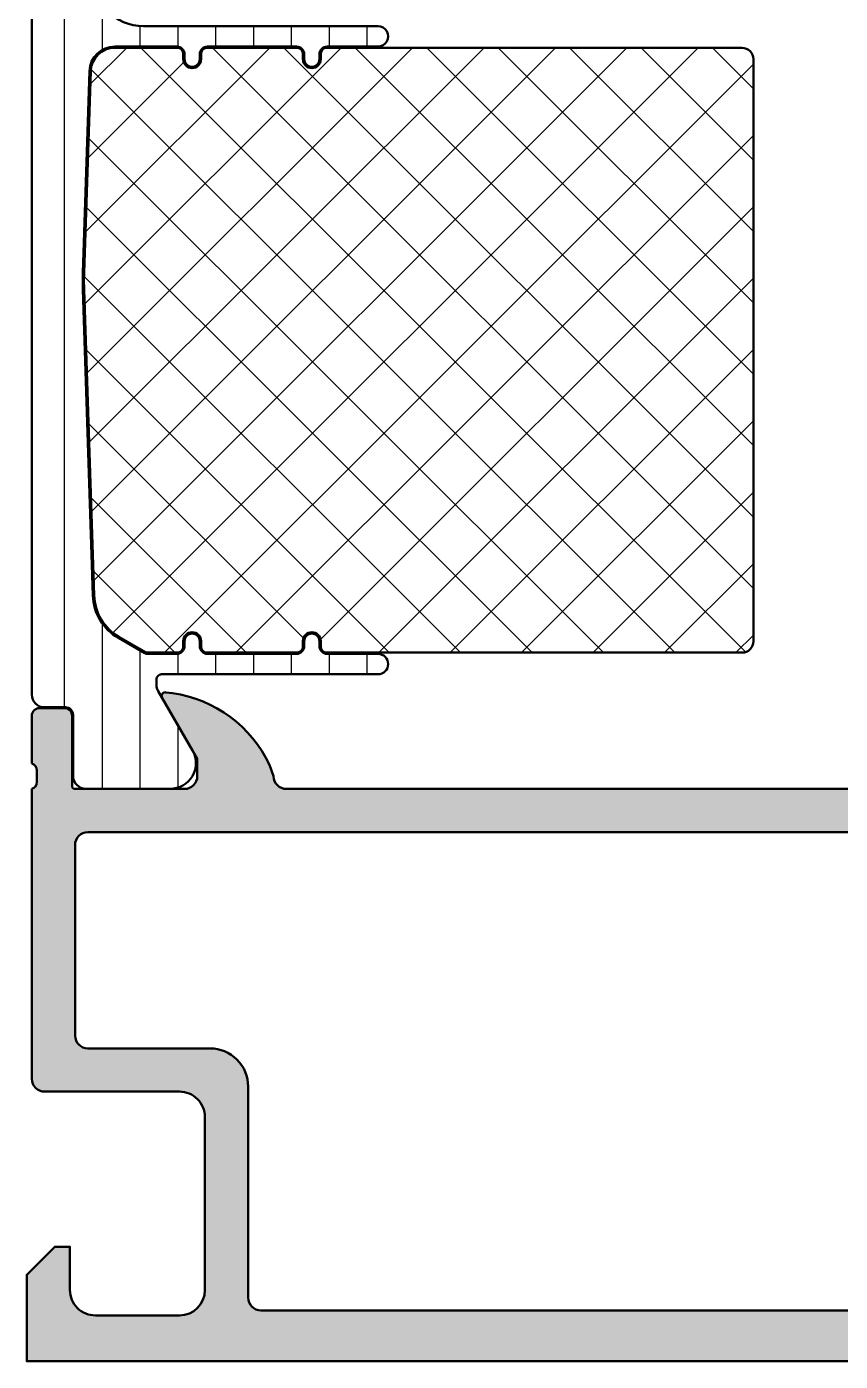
# Model space of a CAD drawing. Extents: x 0 to 69, y 0 to 85.
# Drawn here: x 0 to 32, y 0 to 52.5 of the extents above; entities that cross this region are included whole.
import ezdxf

# ---------------------------------------------------------------- set-up
doc = ezdxf.new("R2010")
doc.units = 0
for name, color, linetype, lineweight in [('0S-Alu contour', 7, 'Continuous', 50), ('0S-Alu hatch', 252, 'Continuous', 25), ('0S-Plastic contour', 254, 'Continuous', 50), ('0S-Plastic hatch', 253, 'Continuous', 25), ('0S-PT contour', 91, 'Continuous', 50), ('0S-PT hatch', 103, 'Continuous', 25)]:
    doc.layers.add(name, color=color, linetype=linetype, lineweight=lineweight)

# ---------------------------------------------------------------- blocks, each defined once
blk = doc.blocks.new('284167__812FB23A_F6F5_4EEF_AFC2_71EA936181B5___5C63BC47_B64E_4699_9EA1_67AF041BB826_')
at = {"layer": '0S-Plastic hatch'}
h = blk.add_hatch(dxfattribs=at)
h.set_pattern_fill('ANSI31', color=256, scale=0.4680000000000001, angle=45, style=0)
h.set_pattern_definition([(90, (0, 0), (-1.4859, 0), [])])
edge = h.paths.add_edge_path()
edge.add_line((0.1999999999999822, 58.79000300000033), (0.2000000000000103, 26.20999700000027))
edge.add_arc((0.7000000000000105, 26.20999700000027), 0.5000000000000002, 180, 270.000000000008)
edge.add_line((0.7000000000000802, 25.70999700000027), (1.520332673257553, 25.70999700000038))
edge.add_ellipse((1.520332673257551, 25.40999700000031), major_axis=(-0.3000000000000718, 0), ratio=1, start_angle=180, end_angle=269.99999999999955, ccw=False)
edge.add_line((1.820332673257621, 25.40999700000037), (1.819998043951454, 23.00999861706407))
edge.add_arc((2.319994021390141, 23.00999597743907), 0.4999959774456546, 179.9996975182267, 270.0003024811965)
edge.add_line((2.319996661015307, 22.51000000000038), (5.635159347831472, 22.51000000000038))
edge.add_arc((5.647036790911347, 23.50992946068531), 0.9999999999998763, 269.3194566383535, 389.9999965993499)
edge.add_line((6.513062224371947, 24.00992940928444), (5.166987283269658, 26.34139991764151))
edge.add_ellipse((5.600000000000028, 26.59139989194104), major_axis=(-0.4999999999999833, 0), ratio=1, start_angle=0, end_angle=29.99999659934292, ccw=False)
edge.add_line((5.100000000000045, 26.59139989194104), (5.100000000000016, 26.81001272908039))
edge.add_ellipse((5.29999999999999, 26.81001272908041), major_axis=(-0.1999999999999744, 0), ratio=1, start_angle=269.9999999999959, end_angle=360, ccw=False)
edge.add_line((5.300000000000005, 27.01001272908038), (13.80000000000003, 27.01001272908033))
edge.add_arc((13.80000000000005, 27.41001272908031), 0.3999999999999879, 269.999999999998, 449.9999999999979)
edge.add_line((13.80000000000006, 27.8100127290803), (11.80000000000012, 27.81001272908034))
edge.add_ellipse((11.80000000000013, 28.11001272908039), major_axis=(-0.3000000000000504, 0), ratio=1, start_angle=0, end_angle=89.99999999999773, ccw=False)
edge.add_line((11.50000000000008, 28.11001272908039), (11.49999999999999, 28.31001272908043))
edge.add_arc((11.20000000000002, 28.31001272908042), 0.2999999999999687, 0, 180)
edge.add_line((10.90000000000005, 28.31001272908042), (10.90000000000014, 28.11001272908052))
edge.add_ellipse((10.59999999999997, 28.11001272908044), major_axis=(-0.3000000000001677, 0), ratio=1, start_angle=90.0000000000133, end_angle=180, ccw=False)
edge.add_line((10.60000000000004, 27.81001272908028), (7.100000000000043, 27.81001272908036))
edge.add_ellipse((7.100000000000056, 28.11001272908038), major_axis=(-0.300000000000022, 0), ratio=1, start_angle=0, end_angle=89.9999999999975, ccw=False)
edge.add_line((6.800000000000032, 28.11001272908039), (6.799999999999919, 28.31001272908042))
edge.add_arc((6.499999999999936, 28.31001272908042), 0.2999999999999829, 0, 180)
edge.add_line((6.199999999999953, 28.31001272908042), (6.200000000000039, 28.11001272908046))
edge.add_ellipse((5.900000000000015, 28.11001272908042), major_axis=(-0.3000000000000238, 0), ratio=1, start_angle=90.00000000000762, end_angle=180, ccw=False)
edge.add_line((5.900000000000055, 27.81001272908039), (4.735898384799607, 27.81001272908042))
edge.add_ellipse((4.735898384799628, 28.0100127287119), major_axis=(-0.1999999996314798, 0), ratio=1, start_angle=59.99999999999358, end_angle=89.99999999999392, ccw=False)
edge.add_line((4.635898384983868, 27.83680764827417), (3.599095901693142, 28.43540571210556))
edge.add_ellipse((4.599095736264163, 30.1674566062674), major_axis=(-1.999999992277228, 0), ratio=1, start_angle=1.7229977105125158, end_angle=60.00000534461287, ccw=False)
edge.add_line((2.600000000000045, 30.10732170492451), (2.205380570036076, 42.13201509160934))
edge.add_ellipse((12.19999999997617, 42.46001272908118), major_axis=(-9.999999999976158, 0), ratio=1, start_angle=-1.879625158993008, end_angle=1.8796251589985786, ccw=False)
edge.add_line((2.205380570036048, 42.78801036655201), (2.463154921354112, 50.72281249282767))
edge.add_ellipse((3.462616864350509, 50.69001272908048), major_axis=(-1.000000000000001, 0), ratio=1, start_angle=269.99999999999915, end_angle=358.12037484100546, ccw=False)
edge.add_line((3.462616864350524, 51.69001272908047), (5.900000000000064, 51.6900127290804))
edge.add_ellipse((5.90000000000007, 51.39001272908043), major_axis=(-0.2999999999999687, 0), ratio=1, start_angle=180, end_angle=270.0000000000012, ccw=False)
edge.add_line((6.200000000000036, 51.39001272908046), (6.200000000000011, 51.19001272908042))
edge.add_arc((6.499999999999994, 51.1900127290804), 0.2999999999999829, 180, 360)
edge.add_line((6.799999999999977, 51.1900127290804), (6.799999999999976, 51.39001272908039))
edge.add_ellipse((7.099999999999927, 51.39001272908041), major_axis=(-0.299999999999951, 0), ratio=1, start_angle=269.99999999999915, end_angle=360, ccw=False)
edge.add_line((7.099999999999932, 51.69001272908036), (10.60000000000019, 51.6900127290804))
edge.add_ellipse((10.6000000000002, 51.39001272908049), major_axis=(-0.299999999999919, 0), ratio=1, start_angle=180, end_angle=270.0000000000017, ccw=False)
edge.add_line((10.90000000000011, 51.39001272908051), (10.90000000000002, 51.19001272908038))
edge.add_arc((11.20000000000002, 51.1900127290804), 0.2999999999999989, 180, 360)
edge.add_line((11.50000000000002, 51.19001272908042), (11.50000000000008, 51.39001272908041))
edge.add_ellipse((11.80000000000006, 51.39001272908044), major_axis=(-0.2999999999999829, 0), ratio=1, start_angle=270.0000000000048, end_angle=360, ccw=False)
edge.add_line((11.80000000000003, 51.69001272908042), (13.80000000000003, 51.6900127290804))
edge.add_arc((13.80000000000003, 52.09001272908039), 0.3999999999999844, 270, 450.0000000000002)
edge.add_line((13.80000000000003, 52.49001272908037), (4.587861412299696, 52.49001272908031))
edge.add_ellipse((4.587861412299666, 54.49001272908034), major_axis=(-2.000000000000021, 0), ratio=1, start_angle=-1.8796251589948838, end_angle=90.0000000000008, ccw=False)
edge.add_line((2.588937526306854, 54.55561225657473), (2.599999999999988, 54.89270375323602))
edge.add_ellipse((4.599095743983444, 54.83256885166102), major_axis=(-2.000000000000051, 0), ratio=1, start_angle=299.9999946553889, end_angle=358.2770022894899, ccw=False)
edge.add_line((3.599095905550959, 56.56461975251099), (4.599999919216252, 57.14249182557688))
edge.add_arc((4.09999999999995, 58.00851727600185), 1.000000000000034, 299.9999946553925, 360)
edge.add_line((5.099999999999985, 58.00851727600186), (5.100000000000049, 58.40860010805972))
edge.add_ellipse((5.600000000000031, 58.40860010805965), major_axis=(-0.4999999999999823, 0), ratio=1, start_angle=330.00000340065606, end_angle=360, ccw=False)
edge.add_line((5.166987283269666, 58.65860008235919), (6.513062224372062, 60.99007059071627))
edge.add_arc((5.64703679091145, 61.49007053931544), 0.9999999999999029, 330.0000034006489, 450.6805433616455)
edge.add_line((5.635159347831592, 62.49000000000038), (2.319996661015187, 62.49000000000038))
edge.add_arc((2.319994021390027, 61.99000402256158), 0.4999959774457751, 89.99969751880425, 180.0003024817733)
edge.add_line((1.81999804395122, 61.99000138293659), (1.820332673257507, 59.59000300000035))
edge.add_ellipse((1.520332673257487, 59.59000300000035), major_axis=(-0.3000000000000196, 0), ratio=1, start_angle=90.00000000001342, end_angle=180, ccw=False)
edge.add_line((1.520332673257557, 59.29000300000033), (0.6999999999999778, 59.29000300000033))
edge.add_arc((0.6999999999999797, 58.79000300000033), 0.5, 90.00000000000021, 180)
at = {"layer": '0S-Plastic contour', "color": 7}
for points in [[(5.635159347831592, 62.49000000000038), (2.319996661015187, 62.49000000000038)], [(1.81999804395122, 61.99000138293659), (1.820332673257507, 59.59000300000035)], [(5.166987283269666, 58.65860008235919), (6.513062224372062, 60.99007059071627)], [(0.1999999999999822, 58.79000300000033), (0.2000000000000103, 26.20999700000027)], [(1.520332673257557, 59.29000300000033), (0.6999999999999778, 59.29000300000033)], [(5.099999999999985, 58.00851727600186), (5.100000000000049, 58.40860010805972)], [(3.599095905550959, 56.56461975251099), (4.599999919216252, 57.14249182557688)], [(2.588937526306854, 54.55561225657473), (2.599999999999988, 54.89270375323602)], [(13.80000000000003, 52.49001272908037), (4.587861412299696, 52.49001272908031)], [(3.462616864350524, 51.69001272908047), (5.900000000000064, 51.6900127290804)], [(7.099999999999932, 51.69001272908036), (10.60000000000019, 51.6900127290804)], [(11.80000000000003, 51.69001272908042), (13.80000000000003, 51.6900127290804)], [(6.200000000000036, 51.39001272908046), (6.200000000000011, 51.19001272908042)], [(6.799999999999977, 51.1900127290804), (6.799999999999976, 51.39001272908039)], [(10.90000000000011, 51.39001272908051), (10.90000000000002, 51.19001272908038)], [(11.50000000000002, 51.19001272908042), (11.50000000000008, 51.39001272908041)], [(2.205380570036048, 42.78801036655201), (2.463154921354112, 50.72281249282767)], [(2.600000000000045, 30.10732170492451), (2.205380570036076, 42.13201509160934)], [(4.635898384983868, 27.83680764827417), (3.599095901693142, 28.43540571210556)], [(6.199999999999953, 28.31001272908042), (6.200000000000039, 28.11001272908046)], [(6.800000000000032, 28.11001272908039), (6.799999999999919, 28.31001272908042)], [(10.90000000000005, 28.31001272908042), (10.90000000000014, 28.11001272908052)], [(11.50000000000008, 28.11001272908039), (11.49999999999999, 28.31001272908043)], [(5.900000000000055, 27.81001272908039), (4.735898384799607, 27.81001272908042)], [(10.60000000000004, 27.81001272908028), (7.100000000000043, 27.81001272908036)], [(13.80000000000006, 27.8100127290803), (11.80000000000012, 27.81001272908034)], [(5.100000000000045, 26.59139989194104), (5.100000000000016, 26.81001272908039)], [(5.300000000000005, 27.01001272908038), (13.80000000000003, 27.01001272908033)], [(6.513062224371947, 24.00992940928444), (5.166987283269658, 26.34139991764151)], [(0.7000000000000802, 25.70999700000027), (1.520332673257553, 25.70999700000038)], [(1.820332673257621, 25.40999700000037), (1.819998043951454, 23.00999861706407)], [(2.319996661015307, 22.51000000000038), (5.635159347831472, 22.51000000000038)]]:
    blk.add_lwpolyline(points, dxfattribs=at)
for centre, radius, start, end in [((2.319994021390027, 61.99000402256158), 0.4999959774457751, 89.99969751880425, 180.0003024817733), ((5.64703679091145, 61.49007053931544), 0.9999999999999029, 330.0000034006489, 90.6805433616455), ((0.6999999999999797, 58.79000300000033), 0.5, 90.00000000000021, 180), ((4.09999999999995, 58.00851727600185), 1.000000000000034, 299.9999946553925, 0), ((13.80000000000003, 52.09001272908039), 0.3999999999999844, 270, 90.00000000000026), ((6.499999999999994, 51.1900127290804), 0.2999999999999829, 180, 0), ((11.20000000000002, 51.1900127290804), 0.2999999999999989, 180, 0), ((6.499999999999936, 28.31001272908042), 0.2999999999999829, 0, 180), ((11.20000000000002, 28.31001272908042), 0.2999999999999687, 0, 180), ((13.80000000000005, 27.41001272908031), 0.3999999999999879, 269.999999999998, 89.99999999999797), ((0.7000000000000105, 26.20999700000027), 0.5000000000000002, 180, 270.000000000008), ((5.647036790911347, 23.50992946068531), 0.9999999999998763, 269.3194566383535, 29.9999965993499), ((2.319994021390141, 23.00999597743907), 0.4999959774456546, 179.9996975182267, 270.0003024811965)]:
    blk.add_arc(centre, radius, start, end, dxfattribs=at)
at = {"layer": '0S-Plastic contour', "color": 7, "extrusion": (0, 0, -1)}
for centre, radius, start, end in [((-1.520332673257487, 59.59000300000035), 0.3000000000000196, 180, 269.9999999999866), ((-5.600000000000031, 58.40860010805965), 0.4999999999999823, 0, 29.99999659934392), ((-4.599095743983444, 54.83256885166102), 2.000000000000051, 1.722997710510139, 60.00000534461111), ((-4.587861412299666, 54.49001272908034), 2.000000000000021, 269.9999999999992, 1.879625158994947), ((-3.462616864350509, 50.69001272908048), 1.000000000000001, 1.879625158994559, 90.00000000000087), ((-5.90000000000007, 51.39001272908043), 0.2999999999999687, 89.99999999999882, 180), ((-7.099999999999927, 51.39001272908041), 0.299999999999951, 0, 90.00000000000087), ((-10.6000000000002, 51.39001272908049), 0.299999999999919, 89.99999999999831, 180), ((-11.80000000000006, 51.39001272908044), 0.2999999999999829, 0, 89.99999999999525), ((-12.19999999997617, 42.46001272908118), 9.999999999976158, 358.1203748410014, 1.879625158993007), ((-4.599095736264163, 30.1674566062674), 1.999999992277228, 299.9999946553871, 358.2770022894875), ((-4.735898384799628, 28.0100127287119), 0.1999999996314798, 270.0000000000061, 300.0000000000064), ((-5.900000000000015, 28.11001272908042), 0.3000000000000238, 180, 269.9999999999924), ((-7.100000000000056, 28.11001272908038), 0.300000000000022, 270.0000000000025, 0), ((-10.59999999999997, 28.11001272908044), 0.3000000000001677, 180, 269.9999999999867), ((-11.80000000000013, 28.11001272908039), 0.3000000000000504, 270.0000000000023, 0), ((-5.29999999999999, 26.81001272908041), 0.1999999999999744, 0, 90.00000000000406), ((-5.600000000000028, 26.59139989194104), 0.4999999999999833, 330.0000034006571, 0), ((-1.520332673257551, 25.40999700000031), 0.3000000000000718, 90.00000000000047, 180)]:
    blk.add_arc(centre, radius, start, end, dxfattribs=at)
blk = doc.blocks.new('371600__4B304D3C_38B2_48B4_8BC9_20EF68F70195_')
at = {"layer": '0S-PT hatch'}
h = blk.add_hatch(dxfattribs=at)
h.set_pattern_fill('ANSI37', color=256, scale=0.625, angle=90, style=0)
h.set_pattern_definition([(135, (0, 0), (-1.403165018917055, -1.403165018917055), []), (225, (0, 0), (1.403165018917055, -1.403165018917055), [])])
edge = h.paths.add_edge_path()
edge.add_ellipse((28.09999999999997, 51.19001272908038), major_axis=(-0.4500000000000242, 0), ratio=1, start_angle=180, end_angle=270.00000000000045, ccw=False)
edge.add_line((28.54999999999999, 51.19001272908037), (28.55000000000002, 28.31001272908039))
edge.add_ellipse((28.10000000000004, 28.31001272908037), major_axis=(-0.4499999999999745, 0), ratio=1, start_angle=90, end_angle=180, ccw=False)
edge.add_line((28.10000000000004, 27.86001272908039), (11.8, 27.86001272908034))
edge.add_ellipse((11.80000000000003, 28.11001272908034), major_axis=(-0.2500000000000071, 0), ratio=1, start_angle=0, end_angle=89.99999999999471, ccw=False)
edge.add_line((11.55000000000002, 28.11001272908034), (11.54999999999999, 28.31001272908039))
edge.add_arc((11.19999999999996, 28.31001272908038), 0.3500000000000263, 0, 180)
edge.add_line((10.84999999999994, 28.31001272908038), (10.85000000000005, 28.11001272908038))
edge.add_ellipse((10.59999999999998, 28.11001272908041), major_axis=(-0.250000000000071, 0), ratio=1, start_angle=89.99999999999432, end_angle=180, ccw=False)
edge.add_line((10.59999999999996, 27.86001272908034), (7.099999999999992, 27.86001272908034))
edge.add_ellipse((7.100000000000015, 28.11001272908038), major_axis=(-0.2500000000000391, 0), ratio=1, start_angle=0, end_angle=89.99999999999471, ccw=False)
edge.add_line((6.849999999999976, 28.11001272908038), (6.850000000000004, 28.31001272908039))
edge.add_arc((6.499999999999979, 28.31001272908038), 0.3500000000000254, 0, 180)
edge.add_line((6.149999999999954, 28.31001272908038), (6.150000000000067, 28.11001272908038))
edge.add_ellipse((5.900000000000022, 28.11001272908044), major_axis=(-0.2500000000000453, 0), ratio=1, start_angle=89.99999999998818, end_angle=180, ccw=False)
edge.add_line((5.899999999999971, 27.86001272908039), (4.735898384799694, 27.86001272908039))
edge.add_ellipse((4.735898387132485, 28.01001273741768), major_axis=(-0.1500000083372903, 0), ratio=1, start_angle=59.99999910894411, end_angle=89.99999910893962, ccw=False)
edge.add_line((4.660898380943594, 27.8801089207961), (3.624095897653839, 28.47870698462683))
edge.add_ellipse((4.599095736264159, 30.16745660626732), major_axis=(-1.949999992277185, 0), ratio=1, start_angle=1.7210023746736738, end_angle=60.00000534460838, ccw=False)
edge.add_line((2.649975352928053, 30.10889295589661), (2.255353667185925, 42.13365507979618))
edge.add_ellipse((12.20025192126273, 42.46001277071421), major_axis=(-9.950251787083648, 0), ratio=1, start_angle=-1.8796724993537168, end_angle=1.8795778186373013, ccw=False)
edge.add_line((2.25535420650241, 42.78638689547912), (2.513128018503844, 50.72117250464025))
edge.add_ellipse((3.462616864350478, 50.69001272908039), major_axis=(-0.9500000000000595, 0), ratio=1, start_angle=269.99999999999864, end_angle=358.12037484100387, ccw=False)
edge.add_line((3.462616864350501, 51.64001272908045), (5.900000000000002, 51.6400127290804))
edge.add_ellipse((5.900000000000011, 51.3900127290804), major_axis=(-0.25, 0), ratio=1, start_angle=180, end_angle=270.00000000000205, ccw=False)
edge.add_line((6.150000000000011, 51.39001272908042), (6.150000000000011, 51.19001272908039))
edge.add_arc((6.499999999999993, 51.1900127290804), 0.3499999999999828, 180, 360)
edge.add_line((6.849999999999976, 51.1900127290804), (6.849999999999976, 51.39001272908037))
edge.add_ellipse((7.099999999999953, 51.39001272908039), major_axis=(-0.2499999999999769, 0), ratio=1, start_angle=269.9999999999986, end_angle=360, ccw=False)
edge.add_line((7.099999999999959, 51.64001272908038), (10.60000000000007, 51.64001272908039))
edge.add_ellipse((10.60000000000008, 51.39001272908041), major_axis=(-0.2499999999999787, 0), ratio=1, start_angle=180, end_angle=270.0000000000008, ccw=False)
edge.add_line((10.85000000000005, 51.39001272908044), (10.85000000000003, 51.1900127290804))
edge.add_arc((11.20000000000001, 51.1900127290804), 0.3499999999999837, 180, 360)
edge.add_line((11.54999999999999, 51.19001272908038), (11.55000000000002, 51.39001272908044))
edge.add_ellipse((11.79999999999996, 51.39001272908045), major_axis=(-0.2499999999999343, 0), ratio=1, start_angle=270.00000000000165, end_angle=360, ccw=False)
edge.add_line((11.79999999999995, 51.64001272908039), (28.09999999999996, 51.6400127290804))
at = {"layer": '0S-PT contour', "color": 7}
for points in [[(3.462616864350501, 51.64001272908045), (5.900000000000002, 51.6400127290804)], [(7.099999999999959, 51.64001272908038), (10.60000000000007, 51.64001272908039)], [(11.79999999999995, 51.64001272908039), (28.09999999999996, 51.6400127290804)], [(6.150000000000011, 51.39001272908042), (6.150000000000011, 51.19001272908039)], [(6.849999999999976, 51.1900127290804), (6.849999999999976, 51.39001272908037)], [(10.85000000000005, 51.39001272908044), (10.85000000000003, 51.1900127290804)], [(11.54999999999999, 51.19001272908038), (11.55000000000002, 51.39001272908044)], [(28.54999999999999, 51.19001272908037), (28.55000000000002, 28.31001272908039)], [(2.25535420650241, 42.78638689547912), (2.513128018503844, 50.72117250464025)], [(2.649975352928053, 30.10889295589661), (2.255353667185925, 42.13365507979618)], [(4.660898380943594, 27.8801089207961), (3.624095897653839, 28.47870698462683)], [(5.899999999999971, 27.86001272908039), (4.735898384799694, 27.86001272908039)], [(6.149999999999954, 28.31001272908038), (6.150000000000067, 28.11001272908038)], [(6.849999999999976, 28.11001272908038), (6.850000000000004, 28.31001272908039)], [(10.59999999999996, 27.86001272908034), (7.099999999999992, 27.86001272908034)], [(10.84999999999994, 28.31001272908038), (10.85000000000005, 28.11001272908038)], [(11.55000000000002, 28.11001272908034), (11.54999999999999, 28.31001272908039)], [(28.10000000000004, 27.86001272908039), (11.8, 27.86001272908034)]]:
    blk.add_lwpolyline(points, dxfattribs=at)
at = {"layer": '0S-PT contour', "color": 7, "extrusion": (0, 0, -1)}
for centre, radius, start, end in [((-3.462616864350478, 50.69001272908039), 0.9500000000000596, 1.87962515899611, 90.00000000000138), ((-5.900000000000011, 51.3900127290804), 0.25, 89.99999999999797, 180), ((-7.099999999999953, 51.39001272908039), 0.2499999999999769, 0, 90.00000000000142), ((-10.60000000000008, 51.39001272908041), 0.2499999999999787, 89.9999999999992, 180), ((-11.79999999999996, 51.39001272908045), 0.2499999999999343, 0, 89.99999999999837), ((-28.09999999999997, 51.19001272908038), 0.4500000000000242, 89.99999999999955, 180), ((-12.20025192126273, 42.46001277071421), 9.950251787083648, 358.1204221813627, 1.879672499353765), ((-4.599095736264159, 30.16745660626732), 1.949999992277185, 299.9999946553916, 358.2789976253263), ((-4.735898387132485, 28.01001273741768), 0.1500000083372903, 270.0000008910604, 300.0000008910559), ((-5.900000000000022, 28.11001272908044), 0.2500000000000453, 180, 270.0000000000118), ((-7.100000000000015, 28.11001272908038), 0.2500000000000391, 270.0000000000053, 0), ((-10.59999999999998, 28.11001272908041), 0.250000000000071, 180, 270.0000000000057), ((-11.80000000000003, 28.11001272908034), 0.2500000000000071, 270.0000000000053, 0), ((-28.10000000000004, 28.31001272908037), 0.4499999999999745, 180, 270)]:
    blk.add_arc(centre, radius, start, end, dxfattribs=at)
at = {"layer": '0S-PT contour', "color": 7}
for centre, radius, start, end in [((6.499999999999993, 51.1900127290804), 0.3499999999999828, 180, 0), ((11.20000000000001, 51.1900127290804), 0.3499999999999837, 180, 0), ((6.499999999999979, 28.31001272908038), 0.3500000000000254, 0, 180), ((11.19999999999996, 28.31001272908038), 0.3500000000000263, 0, 180)]:
    blk.add_arc(centre, radius, start, end, dxfattribs=at)
blk = doc.blocks.new('375470__152AA41E_9CC0_4854_8358_F70D7BEF621F_')
at = {"layer": '0S-Alu hatch'}
h = blk.add_hatch(color=256, dxfattribs=at)
edge = h.paths.add_edge_path()
edge.add_line((0.2000702453613314, 22.50000000000039), (0.1999702453609871, 11.10002365112257))
edge.add_arc((0.7000122070305821, 11.10002365112264), 0.5000419616695951, 180, 270.0000000000212)
edge.add_line((0.7000122070307668, 10.59998168945304), (6.000017144357315, 10.59998168945301))
edge.add_ellipse((6.000022765709799, 9.600021599520472), major_axis=(-0.999960089948345, 0), ratio=1, start_angle=179.9996779077392, end_angle=270.0003220926273, ccw=False)
edge.add_line((6.999982855642343, 9.600015978168244), (7.000017144357599, 2.799992370605821))
edge.add_ellipse((5.999997319787698, 2.800019824750125), major_axis=(-1.000019824946758, 0), ratio=1, start_angle=90.00113584166638, end_angle=179.9984270247563, ccw=False)
edge.add_line((6.00001714435757, 1.799999999999869), (2.700012207031107, 1.800000000000096))
edge.add_ellipse((2.699981135668777, 2.79996892863771), major_axis=(-0.999968929120344, 0), ratio=1, start_angle=-0.001780313160793412, end_angle=90.0017803132414, ccw=False)
edge.add_line((1.700012207031164, 2.800000000000181), (1.700012207030653, 4.500000000000227))
edge.add_line((1.700012207030653, 4.500000000000227), (1.100006103515539, 4.500000000000113))
edge.add_line((1.100006103515539, 4.500000000000113), (-2.558e-13, 3.39999389648463))
edge.add_line((-2.558e-13, 3.39999389648463), (0, 0))
edge.add_line((0, 0), (59.00003896484354, 1.137e-13))
edge.add_arc((59.00003896484352, 10.00000000000013), 10.00000000000002, 270.0000000000001, 360)
edge.add_line((69.00003896484354, 10.00000000000039), (69.00003896484341, 14.50000000000011))
edge.add_arc((68.50005304074023, 14.50001407790396), 0.4999859243013817, 359.9983867455008, 449.9946187137128)
edge.add_line((68.5001, 15.00000000000011), (67.20005117187466, 15.00000000000014))
edge.add_arc((67.20008807066368, 14.49996310121135), 0.5000369001502127, 90.00422797773778, 179.9957720222162)
edge.add_line((66.70005117187489, 14.50000000000045), (66.700051171875, 14.00000000000011))
edge.add_line((66.700051171875, 14.00000000000011), (67.700051171875, 14.00000000000023))
edge.add_line((67.700051171875, 14.00000000000023), (67.70005117187466, 12.4999999999998))
edge.add_ellipse((66.70012533543192, 12.49992583644286), major_axis=(-0.9999258391930624, 0), ratio=1, start_angle=89.99575042603112, end_angle=180.0042495739118, ccw=False)
edge.add_line((66.70005117187486, 11.50000000000011), (62.70008168945301, 11.50000000000011))
edge.add_ellipse((62.70007606790787, 12.49999437845497), major_axis=(-0.999994378470655, 0), ratio=1, start_angle=-0.0003220922610012167, end_angle=90.00032209262167, ccw=False)
edge.add_line((61.70008168945301, 12.50000000000011), (61.70008168945301, 14.00000000000011))
edge.add_line((61.70008168945301, 14.00000000000011), (62.70008168945301, 14.00000000000011))
edge.add_line((62.70008168945301, 14.00000000000011), (62.70008168945301, 14.50000000000011))
edge.add_arc((62.20009200956353, 14.50001032011066), 0.4999896799959879, 359.9988173777201, 450.0011826219631)
edge.add_line((62.20008168945302, 15.00000000000014), (60.90006337890578, 15.00000000000011))
edge.add_arc((60.9000930588769, 14.49997032002924), 0.5000296808517205, 90.0034008722822, 179.9965991277354)
edge.add_line((60.40006337890602, 14.50000000000045), (60.40006337890591, 12.19999980926525))
edge.add_ellipse((59.90004932998143, 12.20001385818973), major_axis=(-0.5000140491218439, 0), ratio=1, start_angle=90.00160984296241, end_angle=179.9983901568687, ccw=False)
edge.add_line((59.90006337890624, 11.69999980926525), (54.5000999999999, 11.69999980926525))
edge.add_ellipse((54.50007693661767, 12.19997674588302), major_axis=(-0.4999769371497197, 0), ratio=1, start_angle=-0.0026429908801901547, end_angle=90.00264299083773, ccw=False)
edge.add_line((54.00009999999989, 12.19999980926548), (54.00005422363236, 19.29999999999995))
edge.add_arc((53.50006948218846, 19.30001525832348), 0.4999847416767267, 359.9982514715724, 450.0000000005577)
edge.add_line((53.50006948218359, 19.80000000000021), (51.500061853022, 19.80000000000012))
edge.add_ellipse((51.50004659493635, 20.29998474173509), major_axis=(-0.4999847419677827, 0), ratio=1, start_angle=0.0008742896432067937, end_angle=90.00174850118037, ccw=False)
edge.add_line((51.00006185302678, 20.29997711235058), (51.00002752301092, 22.50000000000017))
edge.add_ellipse((51.07886396955394, 22.76752059199328), major_axis=(-0.2788950563274182, 0), ratio=1, start_angle=-1.1645893740987958, end_angle=73.5801235805115, ccw=False)
edge.add_line((50.80002652301091, 22.77318899999166), (50.80002652301092, 23.22678299999167))
edge.add_ellipse((51.0788946186541, 23.23244365946872), major_axis=(-0.2789255417371646, 0), ratio=1, start_angle=-73.57540544464138, end_angle=1.1628700728853119, ccw=False)
edge.add_line((51.00002752301091, 23.49998699999167), (51.00002752301091, 25.37999800000017))
edge.add_arc((50.70002752301091, 25.37999800000018), 0.3000000000000043, 0, 89.99999999999864)
edge.add_line((50.70002752301092, 25.67999800000019), (49.72005320396812, 25.67999800000019))
edge.add_arc((49.72005320396812, 25.37999800000017), 0.3000000000000043, 90, 180)
edge.add_line((49.42005320396812, 25.37999800000017), (49.42005320396813, 22.62000000000019))
edge.add_ellipse((49.30005320396811, 22.62000000000019), major_axis=(-0.1200000000000116, 0), ratio=1, start_angle=90.00000000000682, end_angle=180, ccw=False)
edge.add_line((49.30005320396812, 22.50000000000019), (45.0000351524055, 22.50000000000055))
edge.add_ellipse((45.00002483229475, 22.99998967988981), major_axis=(-0.4999896799957605, 0), ratio=1, start_angle=-0.0011826219716795094, end_angle=90.00118262198919, ccw=False)
edge.add_line((44.5000351524055, 23.00000000000004), (44.50003515240527, 23.6999969482436))
edge.add_line((44.50003515240527, 23.6999969482436), (45.8882797813117, 26.10452270507841))
edge.add_arc((45.76131506825, 26.16120419576204), 0.1390425465422557, 335.9423438027909, 446.6072913620088)
edge.add_line((45.76954351422202, 26.3000030517582), (45.72921453472697, 26.29452514648449))
edge.add_line((45.72921453472697, 26.29452514648449), (45.46861730572547, 26.26844787597701))
edge.add_arc((46.18907282517542, 21.32077348803928), 4.999853798318587, 98.28489453358927, 154.8580559001039)
edge.add_line((41.66291509625344, 23.44502258300923), (41.50001533273289, 22.99994584844772))
edge.add_ellipse((41.00000082508732, 23.00001451026535), major_axis=(-0.500014512359868, 0), ratio=1, start_angle=90.00524486563597, end_angle=179.9921321636179, ccw=False)
edge.add_line((41.00004659650281, 22.50000000000044), (10.20005117186932, 22.5000000000005))
edge.add_ellipse((10.20009694328453, 23.00001451026467), major_axis=(-0.5000145123591376, 0), ratio=1, start_angle=0.007867836382104088, end_angle=89.9947551343954, ccw=False)
edge.add_line((9.7000824356397, 22.99994584844696), (9.537182672118917, 23.4450225830083))
edge.add_arc((5.011024943195176, 21.32077348803752), 4.999853798320535, 25.14194409989615, 81.71510546641089)
edge.add_line((5.731480462645407, 26.26844787597717), (5.470883233642396, 26.29452514648483))
edge.add_line((5.470883233642396, 26.29452514648483), (5.430554254149768, 26.30000305175831))
edge.add_arc((5.438782700121752, 26.1612041957622), 0.1390425465422065, 93.39270863797913, 204.0576561971917)
edge.add_line((5.311817987060095, 26.10452270507862), (6.700062615966345, 23.69999694824269))
edge.add_line((6.700062615966345, 23.69999694824269), (6.700062615965947, 23.00000000000027))
edge.add_ellipse((6.200072936076937, 22.99998967988951), major_axis=(-0.4999896799955171, 0), ratio=1, start_angle=89.99881737808067, end_angle=180.0011826222799, ccw=False)
edge.add_line((6.2000626159668, 22.5000000000005), (1.900044564404119, 22.50000000000039))
edge.add_ellipse((1.900044564404126, 22.62000000000039), major_axis=(-0.1200000000000045, 0), ratio=1, start_angle=0, end_angle=89.99999999999687, ccw=False)
edge.add_line((1.780044564404121, 22.62000000000039), (1.780044564404121, 25.37999800000039))
edge.add_arc((1.480044564404117, 25.37999800000038), 0.3000000000000043, 0, 90.00000000000134)
edge.add_line((1.48004456440411, 25.67999800000038), (0.5000702453613286, 25.67999800000038))
edge.add_arc((0.5000702453613357, 25.37999800000038), 0.3000000000000043, 90.00000000000136, 180)
edge.add_line((0.2000702453613314, 25.37999800000038), (0.2000702453613314, 23.49998699999186))
edge.add_ellipse((0.1212031497181637, 23.23244365946892), major_axis=(-0.2789255417371508, 0), ratio=1, start_angle=178.837129927112, end_angle=253.5754054446454, ccw=False)
edge.add_line((0.4000712453613318, 23.22678299999186), (0.4000712453613318, 22.77318899999187))
edge.add_ellipse((0.1212337988182866, 22.7675205919935), major_axis=(-0.2788950563274322, 0), ratio=1, start_angle=106.41987641949251, end_angle=181.1645893740976, ccw=False)
edge = h.paths.add_edge_path()
edge.add_line((1.899999999999607, 12.79998168945343), (1.899999999999778, 20.29999694824267))
edge.add_ellipse((2.399999999999579, 20.29999694824241), major_axis=(-0.4999999999998011, 0), ratio=1, start_angle=269.9999999999642, end_angle=360, ccw=False)
edge.add_line((2.399999999999891, 20.79999694824221), (41.70005880126917, 20.79999694824235))
edge.add_ellipse((41.70006244062558, 20.3000005875984), major_axis=(-0.4999963606572001, 0), ratio=1, start_angle=179.9995829571355, end_angle=270.00041704255926, ccw=False)
edge.add_line((42.20005880126953, 20.29999694824176), (42.20005880126919, 18.79999694825258))
edge.add_arc((42.70007406151353, 18.80001220586716), 0.500015260477127, 180.0017483404038, 269.993880336687)
edge.add_line((42.70002065574672, 18.29999694824212), (43.40005880126364, 18.29999694824232))
edge.add_arc((43.40008932117553, 18.7999664321195), 0.4999694848087021, 269.9965024622571, 360.0078688581631)
edge.add_line((43.90005880126913, 18.80003509667), (43.90005880126913, 20.29999694823155))
edge.add_ellipse((44.4000588015404, 20.29999694824222), major_axis=(-0.5000000002712781, 0), ratio=1, start_angle=269.9982514721895, end_angle=360, ccw=False)
edge.add_line((44.40007406032409, 20.79999694828067), (48.80005880126399, 20.79999694771834))
edge.add_ellipse((48.80008168980172, 20.3000198358435), major_axis=(-0.4999771123987504, 0), ratio=1, start_angle=179.9965027830656, end_angle=270.00262295328923, ccw=False)
edge.add_line((49.3000588012691, 20.29998931826526), (49.30005880126886, 19.59999694821081))
edge.add_arc((50.800051172185, 19.59998931869264), 1.499992370935542, 179.9997085728981, 270.0014571138454)
edge.add_line((50.80008931914225, 18.09999694824216), (51.8000621904678, 18.0999630404259))
edge.add_ellipse((51.80007744962399, 17.59998168901373), major_axis=(-0.4999813516450246, 0), ratio=1, start_angle=179.9965028364244, end_angle=270.0017486357154, ccw=False)
edge.add_line((52.30005880033766, 17.59995117164249), (52.30011220703118, 10.99999675750769))
edge.add_arc((53.29959653564908, 10.99948111010294), 0.9994844616326094, 179.9704403395422, 270.0295596604382)
edge.add_line((53.30011218305347, 9.999996781485036), (65.92829149448792, 9.999999541236605))
edge.add_ellipse((65.92829170458249, 9.000051259628629), major_axis=(-0.9999482816079979, 0), ratio=1, start_angle=171.7867846234639, end_angle=270.0000120381547, ccw=False)
edge.add_ellipse((58.99987952346792, 10.00017239472647), major_axis=(-8.000172394826482, 0), ratio=1, start_angle=90.00028649004298, end_angle=171.7861438457056, ccw=False)
edge.add_line((58.99991952588613, 2), (44.40008168945294, 2))
edge.add_ellipse((44.40006880787672, 2.499987118423888), major_axis=(-0.4999871185898278, 0), ratio=1, start_angle=-0.0014761578452748836, end_angle=90.00147615793247, ccw=False)
edge.add_line((43.90008168945283, 2.499999999999886), (43.90008168945294, 4.000000000000227))
edge.add_arc((43.40009712610983, 4.000015436657029), 0.4999845635814099, 359.9982310347787, 450.0017689651515)
edge.add_line((43.4000816894533, 4.500000000000142), (42.70008168945267, 4.500000000000113))
edge.add_arc((42.70006625279613, 4.00001543665688), 0.4999845635815307, 89.9982310348477, 180.0017689652214)
edge.add_line((42.2000816894529, 4.000000000000142), (42.2000816894529, 2.499999999999545))
edge.add_ellipse((41.70007894789416, 2.499995112180693), major_axis=(-0.500002741582629, 0), ratio=1, start_angle=90.00031415775601, end_angle=180.0005601002396, ccw=False)
edge.add_line((41.7000816894528, 1.999992370605582), (9.200007267641908, 2.000000000000142))
edge.add_ellipse((9.200031408318033, 2.500043214118697), major_axis=(-0.5000432147012775, 0), ratio=1, start_angle=0.0027660786490741884, end_angle=89.99723392135638, ccw=False)
edge.add_line((8.699988194199477, 2.500019073443155), (8.700007267641922, 10.79998168945306))
edge.add_arc((7.200007267642149, 10.79998168945303), 1.499999999999772, 0, 90.0000000000011)
edge.add_line((7.200007267642121, 12.29998168945281), (2.399999999999778, 12.29998168945292))
edge.add_ellipse((2.399999999999948, 12.79998168945326), major_axis=(-0.5000000000003411, 0), ratio=1, start_angle=0, end_angle=89.99999999998039, ccw=False)
at = {"layer": '0S-Alu contour', "color": 7}
for points in [[(5.731480462645407, 26.26844787597717), (5.470883233642396, 26.29452514648483), (5.430554254149768, 26.30000305175831)], [(45.76954351422202, 26.3000030517582), (45.72921453472697, 26.29452514648449), (45.46861730572547, 26.26844787597701)], [(5.311817987060095, 26.10452270507862), (6.700062615966345, 23.69999694824269), (6.700062615965947, 23.00000000000027)], [(44.5000351524055, 23.00000000000004), (44.50003515240527, 23.6999969482436), (45.8882797813117, 26.10452270507841)], [(0.2000702453613314, 25.37999800000038), (0.2000702453613314, 23.49998699999186)], [(1.48004456440411, 25.67999800000038), (0.5000702453613286, 25.67999800000038)], [(1.780044564404121, 22.62000000000039), (1.780044564404121, 25.37999800000039)], [(49.42005320396812, 25.37999800000017), (49.42005320396813, 22.62000000000019)], [(50.70002752301092, 25.67999800000019), (49.72005320396812, 25.67999800000019)], [(51.00002752301091, 23.49998699999167), (51.00002752301091, 25.37999800000017)], [(0.4000712453613318, 23.22678299999186), (0.4000712453613318, 22.77318899999187)], [(9.7000824356397, 22.99994584844696), (9.537182672118917, 23.4450225830083)], [(41.66291509625344, 23.44502258300923), (41.50001533273289, 22.99994584844772)], [(50.80002652301091, 22.77318899999166), (50.80002652301092, 23.22678299999167)], [(0.2000702453613314, 22.50000000000039), (0.1999702453609871, 11.10002365112257)], [(6.2000626159668, 22.5000000000005), (1.900044564404119, 22.50000000000039)], [(41.00004659650281, 22.50000000000044), (10.20005117186932, 22.5000000000005)], [(49.30005320396812, 22.50000000000019), (45.0000351524055, 22.50000000000055)], [(51.00006185302678, 20.29997711235058), (51.00002752301092, 22.50000000000017)], [(2.399999999999891, 20.79999694824221), (41.70005880126917, 20.79999694824235)], [(44.40007406032409, 20.79999694828067), (48.80005880126399, 20.79999694771834)], [(1.899999999999607, 12.79998168945343), (1.899999999999778, 20.29999694824267)], [(42.20005880126953, 20.29999694824176), (42.20005880126919, 18.79999694825258)], [(43.90005880126913, 18.80003509667), (43.90005880126913, 20.29999694823155)], [(49.3000588012691, 20.29998931826526), (49.30005880126886, 19.59999694821081)], [(53.50006948218359, 19.80000000000021), (51.500061853022, 19.80000000000012)], [(54.00009999999989, 12.19999980926548), (54.00005422363236, 19.29999999999995)], [(42.70002065574672, 18.29999694824212), (43.40005880126364, 18.29999694824232)], [(50.80008931914225, 18.09999694824216), (51.8000621904678, 18.0999630404259)], [(52.30005880033766, 17.59995117164249), (52.30011220703118, 10.99999675750769)], [(62.20008168945302, 15.00000000000014), (60.90006337890578, 15.00000000000011)], [(68.5001, 15.00000000000011), (67.20005117187466, 15.00000000000014)], [(60.40006337890602, 14.50000000000045), (60.40006337890591, 12.19999980926525)], [(61.70008168945301, 12.50000000000011), (61.70008168945301, 14.00000000000011), (62.70008168945301, 14.00000000000011), (62.70008168945301, 14.50000000000011)], [(66.70005117187489, 14.50000000000045), (66.700051171875, 14.00000000000011), (67.700051171875, 14.00000000000023), (67.70005117187466, 12.4999999999998)], [(69.00003896484354, 10.00000000000039), (69.00003896484341, 14.50000000000011)], [(7.200007267642121, 12.29998168945281), (2.399999999999778, 12.29998168945292)], [(59.90006337890624, 11.69999980926525), (54.5000999999999, 11.69999980926525)], [(66.70005117187486, 11.50000000000011), (62.70008168945301, 11.50000000000011)], [(0.7000122070307668, 10.59998168945304), (6.000017144357315, 10.59998168945301)], [(8.699988194199477, 2.500019073443155), (8.700007267641922, 10.79998168945306)], [(53.30011218305347, 9.999996781485036), (65.92829149448792, 9.999999541236605)], [(6.999982855642343, 9.600015978168244), (7.000017144357599, 2.799992370605821)], [(1.700012207031164, 2.800000000000181), (1.700012207030653, 4.500000000000227), (1.100006103515539, 4.500000000000113), (-2.558e-13, 3.39999389648463), (0, 0), (59.00003896484354, 1.137e-13)], [(43.4000816894533, 4.500000000000142), (42.70008168945267, 4.500000000000113)], [(42.2000816894529, 4.000000000000142), (42.2000816894529, 2.499999999999545)], [(43.90008168945283, 2.499999999999886), (43.90008168945294, 4.000000000000227)], [(6.00001714435757, 1.799999999999869), (2.700012207031107, 1.800000000000096)], [(41.7000816894528, 1.999992370605582), (9.200007267641908, 2.000000000000142)], [(58.99991952588613, 2), (44.40008168945294, 2)]]:
    blk.add_lwpolyline(points, dxfattribs=at)
for centre, radius, start, end in [((5.438782700121752, 26.1612041957622), 0.1390425465422065, 93.39270863797913, 204.0576561971917), ((5.011024943195176, 21.32077348803752), 4.999853798320535, 25.14194409989615, 81.71510546641089), ((46.18907282517542, 21.32077348803928), 4.999853798318587, 98.28489453358927, 154.8580559001039), ((45.76131506825, 26.16120419576204), 0.1390425465422557, 335.9423438027909, 86.60729136200887), ((0.5000702453613357, 25.37999800000038), 0.3000000000000043, 90.00000000000136, 180), ((1.480044564404117, 25.37999800000038), 0.3000000000000043, 0, 90.00000000000134), ((49.72005320396812, 25.37999800000017), 0.3000000000000043, 90, 180), ((50.70002752301091, 25.37999800000018), 0.3000000000000043, 0, 89.99999999999864), ((50.800051172185, 19.59998931869264), 1.499992370935542, 179.9997085728981, 270.0014571138454), ((53.50006948218846, 19.30001525832348), 0.4999847416767267, 359.9982514715724, 90.00000000055775), ((42.70007406151353, 18.80001220586716), 0.500015260477127, 180.0017483404038, 269.993880336687), ((43.40008932117553, 18.7999664321195), 0.4999694848087021, 269.9965024622571, 0.0078688581630597), ((60.9000930588769, 14.49997032002924), 0.5000296808517205, 90.0034008722822, 179.9965991277354), ((62.20009200956353, 14.50001032011066), 0.4999896799959879, 359.9988173777201, 90.00118262196312), ((67.20008807066368, 14.49996310121135), 0.5000369001502127, 90.00422797773778, 179.9957720222162), ((68.50005304074023, 14.50001407790396), 0.4999859243013817, 359.9983867455008, 89.99461871371284), ((7.200007267642149, 10.79998168945303), 1.499999999999772, 0, 90.0000000000011), ((0.7000122070305821, 11.10002365112264), 0.5000419616695951, 180, 270.0000000000212), ((53.29959653564908, 10.99948111010294), 0.9994844616326094, 179.9704403395422, 270.0295596604382), ((59.00003896484352, 10.00000000000013), 10.00000000000002, 270.0000000000001, 0), ((42.70006625279613, 4.00001543665688), 0.4999845635815307, 89.9982310348477, 180.0017689652214), ((43.40009712610983, 4.000015436657029), 0.4999845635814099, 359.9982310347787, 90.00176896515148)]:
    blk.add_arc(centre, radius, start, end, dxfattribs=at)
at = {"layer": '0S-Alu contour', "color": 7, "extrusion": (0, 0, -1)}
for centre, radius, start, end in [((-0.1212031497181637, 23.23244365946892), 0.2789255417371508, 106.4245945553546, 181.162870072888), ((-51.0788946186541, 23.23244365946872), 0.2789255417371646, 358.8371299271147, 73.57540544464136), ((-0.1212337988182866, 22.7675205919935), 0.2788950563274322, 178.8354106259024, 253.5801235805075), ((-1.900044564404126, 22.62000000000039), 0.1200000000000045, 270.0000000000031, 0), ((-6.200072936076937, 22.99998967988951), 0.4999896799955171, 179.9988173777201, 270.0011826219193), ((-10.20009694328453, 23.00001451026467), 0.5000145123591376, 270.0052448656046, 359.9921321636179), ((-41.00000082508732, 23.00001451026535), 0.500014512359868, 180.0078678363821, 269.994755134364), ((-45.00002483229475, 22.99998967988981), 0.4999896799957605, 269.9988173780108, 0.0011826219716948), ((-49.30005320396811, 22.62000000000019), 0.1200000000000116, 180, 269.9999999999932), ((-51.07886396955394, 22.76752059199328), 0.2788950563274182, 286.4198764194886, 1.164589374098802), ((-2.399999999999579, 20.29999694824241), 0.4999999999998011, 0, 90.00000000003583), ((-41.70006244062558, 20.3000005875984), 0.4999963606572001, 89.99958295744072, 180.0004170428646), ((-44.4000588015404, 20.29999694824222), 0.5000000002712781, 0, 90.00174852781048), ((-48.80008168980172, 20.3000198358435), 0.4999771123987504, 89.99737704671074, 180.0034972169344), ((-51.50004659493635, 20.29998474173509), 0.4999847419677827, 269.9982514988196, 359.9991257103568), ((-51.80007744962399, 17.59998168901373), 0.4999813516450246, 89.99825136428461, 180.0034971635756), ((-2.399999999999948, 12.79998168945326), 0.5000000000003411, 270.0000000000196, 0), ((-54.50007693661767, 12.19997674588302), 0.4999769371497197, 269.9973570091623, 0.002642990880182), ((-59.90004932998143, 12.20001385818973), 0.5000140491218439, 180.0016098431314, 269.9983901570376), ((-62.70007606790787, 12.49999437845497), 0.999994378470655, 269.9996779073783, 0.0003220922609314), ((-66.70012533543192, 12.49992583644286), 0.9999258391930624, 179.9957504260882, 270.0042495739689), ((-6.000022765709799, 9.600021599520472), 0.999960089948345, 89.99967790737271, 180.0003220922609), ((-65.92829170458249, 9.000051259628629), 0.9999482816079979, 89.99998796184529, 188.2132153765362), ((-58.99987952346792, 10.00017239472647), 8.000172394826482, 188.2138561542945, 269.999713509957), ((-2.699981135668777, 2.79996892863771), 0.999968929120344, 269.9982196867586, 0.001780313160827), ((-5.999997319787698, 2.800019824750125), 1.000019824946758, 180.0015729752437, 269.9988641583336), ((-9.200031408318033, 2.500043214118697), 0.5000432147012775, 270.0027660786436, 359.9972339213509), ((-41.70007894789416, 2.499995112180693), 0.500002741582629, 179.9994398997604, 269.999685842244), ((-44.40006880787672, 2.499987118423888), 0.4999871185898278, 269.9985238420675, 0.0014761578452432)]:
    blk.add_arc(centre, radius, start, end, dxfattribs=at)
blk = doc.blocks.new('371600__9D0AD07F_9127_4507_825D_6D6C15790706_')
at = {"layer": '0S-Alu contour', "color": 7}
blk.add_blockref('375470__152AA41E_9CC0_4854_8358_F70D7BEF621F_', (0, 0), dxfattribs=at)
at = {"layer": '0S-Plastic contour', "color": 7}
blk.add_blockref('284167__812FB23A_F6F5_4EEF_AFC2_71EA936181B5___5C63BC47_B64E_4699_9EA1_67AF041BB826_', (0, 0), dxfattribs=at)
at = {"layer": '0S-PT contour', "color": 7}
blk.add_blockref('371600__4B304D3C_38B2_48B4_8BC9_20EF68F70195_', (0, 0), dxfattribs=at)

msp = doc.modelspace()

# ---------------------------------------------------------------- block references
at = {"layer": '0S-Alu contour', "color": 7}
msp.add_blockref('371600__9D0AD07F_9127_4507_825D_6D6C15790706_', (0, 0), dxfattribs=at)

doc.saveas('drawing.dxf')
